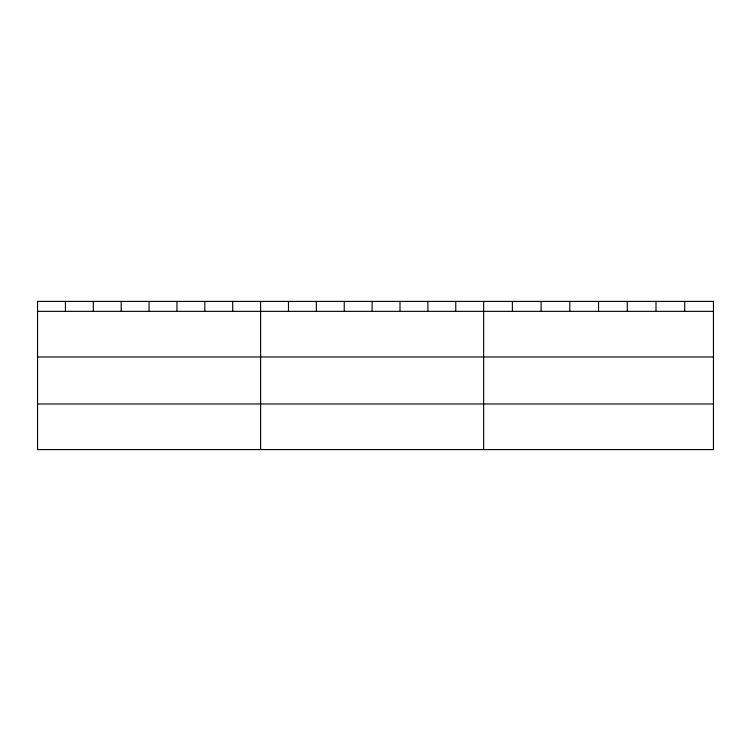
<?xml version="1.0" encoding="UTF-8"?>
<svg xmlns="http://www.w3.org/2000/svg" width="751" height="751" viewBox="0 0 751 751"><rect width="100%" height="100%" fill="white"/><g stroke="black" fill="none" stroke-linecap="round" stroke-linejoin="round"><path stroke-width="1.13" d="M37.55 311.355L713.45 311.355M37.55 356.978L713.45 356.978M37.55 403.972L713.45 403.972M684.724 301.404L684.724 311.355M655.998 301.404L655.998 311.355M627.273 301.404L627.273 311.355M598.547 301.404L598.547 311.355M569.821 301.404L569.821 311.355M541.096 301.404L541.096 311.355M512.37 301.404L512.37 311.355M483.644 301.404L483.644 449.596M455.763 301.404L455.763 311.355M427.882 301.404L427.882 311.355M400.001 301.404L400.001 311.355M372.12 301.404L372.12 311.355M344.24 301.404L344.24 311.355M316.359 301.404L316.359 311.355M288.478 301.404L288.478 311.355M260.597 301.404L260.597 449.596M232.716 301.404L232.716 311.355M204.835 301.404L204.835 311.355M176.954 301.404L176.954 311.355M149.073 301.404L149.073 311.355M121.193 301.404L121.193 311.355M93.312 301.404L93.312 311.355M65.431 301.404L65.431 311.355M713.45 301.404L37.55 301.404L37.55 449.596L713.45 449.596L713.45 301.404"/></g></svg>
